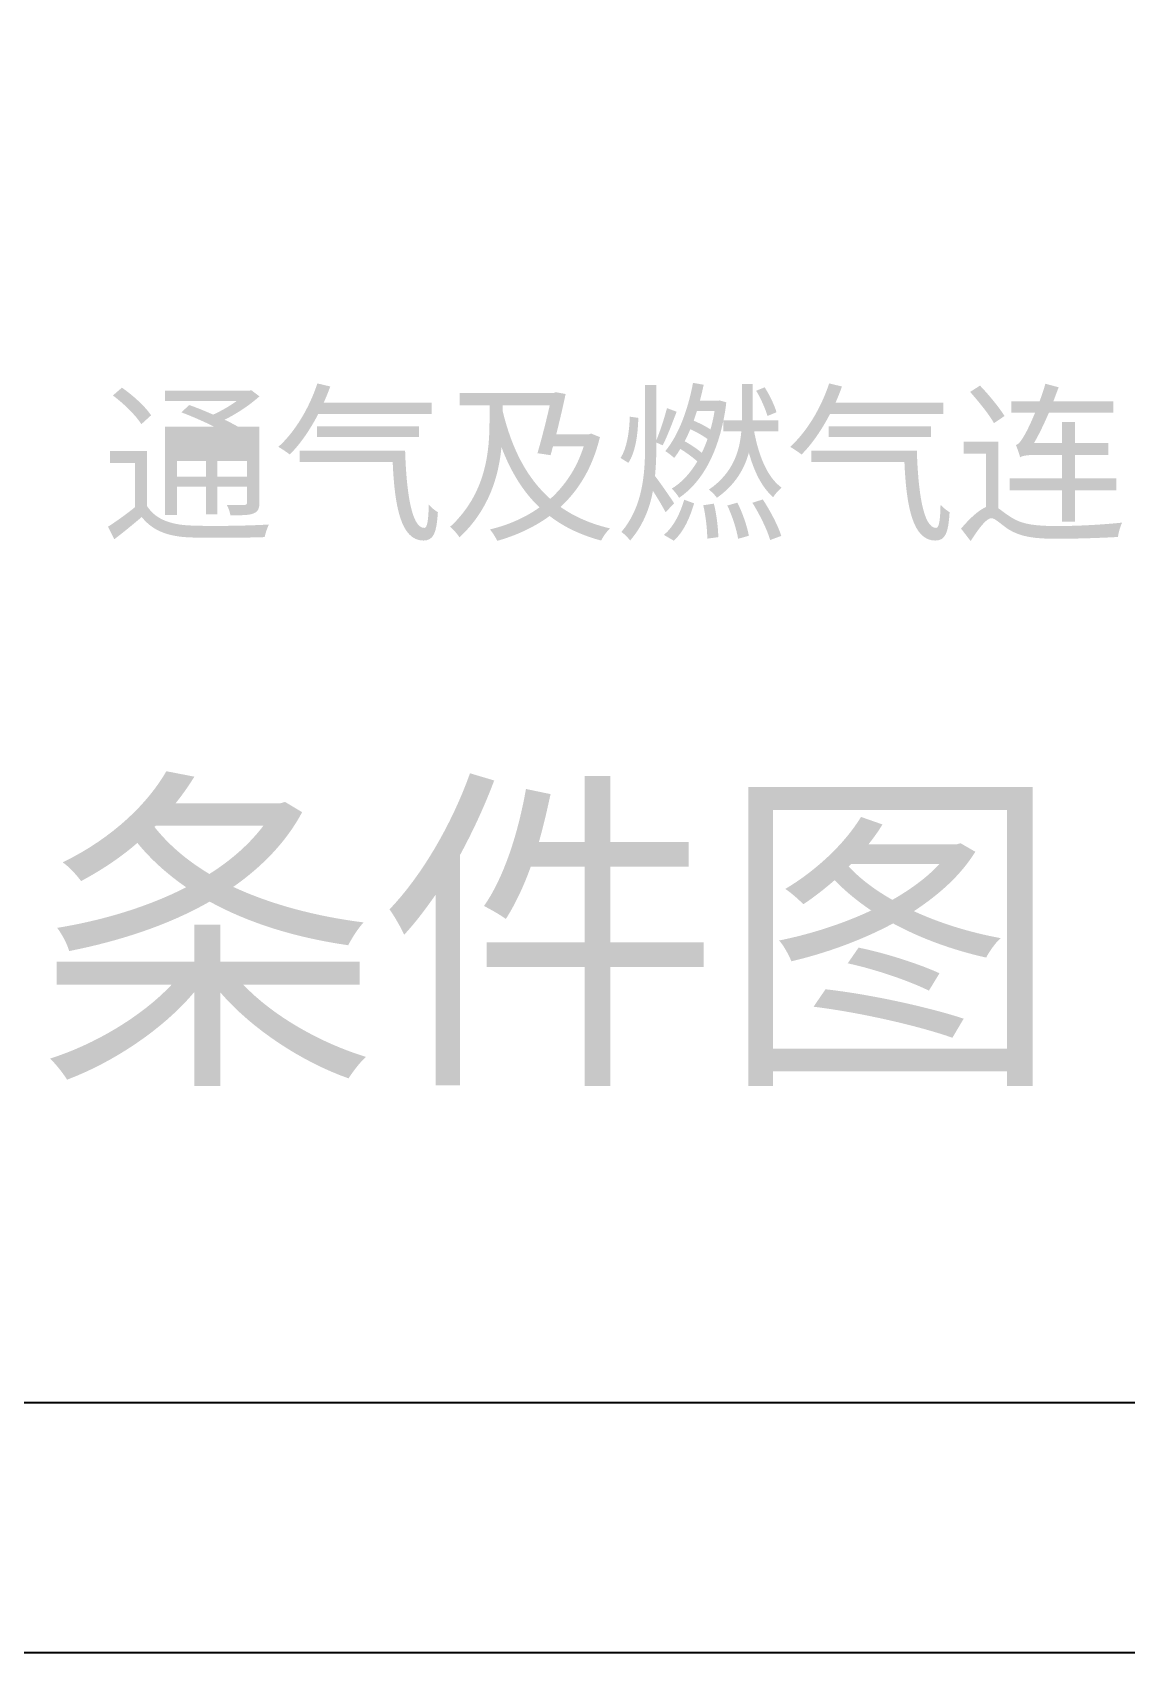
# Model space of a CAD drawing. Header units: millimetres. Extents: x -4600 to 229000, y -4300 to 19460.
# Drawn here: x 86435 to 88185, y -4300 to -1709 of the extents above; entities that cross this region are included whole.
import ezdxf

# ---------------------------------------------------------------- set-up
doc = ezdxf.new("R2010")
doc.units = ezdxf.units.MM
doc.header["$LTSCALE"] = 100
doc.layers.add('A-SHEET', color=7, linetype='Continuous', lineweight=35)
doc.layers.add('A-TEXT', color=7, linetype='Continuous', lineweight=18)

# ---------------------------------------------------------------- blocks, each defined once
blk = doc.blocks.new('A03_SHEET')
at = {"layer": 'A-TEXT'}
h = blk.add_hatch(color=256, dxfattribs=at)
edge = h.paths.add_edge_path()
edge.add_spline(control_points=[(6563.6, -2289.6), (6581, -2302.5), (6600.7, -2321.8), (6609.1, -2335.5)], knot_values=[0, 0, 0, 0, 1, 1, 1, 1], degree=3, periodic=0)
edge.add_line((6609.1, -2335.5), (6624.7, -2321.3))
edge.add_spline(control_points=[(6624.7, -2321.3), (6615.7, -2307.6), (6595.5, -2289.1), (6578, -2277.1)], knot_values=[0, 0, 0, 0, 1, 1, 1, 1], degree=3, periodic=0)
edge.add_line((6578, -2277.1), (6563.6, -2289.6))
h = blk.add_hatch(color=256, dxfattribs=at)
edge = h.paths.add_edge_path()
edge.add_spline(control_points=[(6890.7, -2270.3), (6877.6, -2309.8), (6855, -2347.7), (6828.2, -2371.8)], knot_values=[0, 0, 0, 0, 1, 1, 1, 1], degree=3, periodic=0)
edge.add_spline(control_points=[(6828.2, -2371.8), (6833.4, -2374.5), (6842.4, -2380.8), (6846.5, -2384)], knot_values=[0, 0, 0, 0, 1, 1, 1, 1], degree=3, periodic=0)
edge.add_spline(control_points=[(6846.5, -2384), (6863.2, -2367.4), (6879, -2344.5), (6892.1, -2319.1)], knot_values=[0, 0, 0, 0, 1, 1, 1, 1], degree=3, periodic=0)
edge.add_line((6892.1, -2319.1), (7073.5, -2319.1))
edge.add_line((7073.5, -2319.1), (7073.5, -2301.1))
edge.add_line((7073.5, -2301.1), (6900.8, -2301.1))
edge.add_spline(control_points=[(6900.8, -2301.1), (6904.6, -2292.6), (6908.2, -2283.9), (6911.2, -2275.2)], knot_values=[0, 0, 0, 0, 1, 1, 1, 1], degree=3, periodic=0)
edge.add_line((6911.2, -2275.2), (6890.7, -2270.3))
h.paths.add_polyline_path([(6889.9, -2339), (6889.9, -2356.2), (7053.3, -2356.2), (7053.3, -2339), (6889.9, -2339)], flags=0)
h = blk.add_hatch(color=256, dxfattribs=at)
edge = h.paths.add_edge_path()
edge.add_spline(control_points=[(7449.8, -2309.8), (7446, -2324.8), (7438.9, -2346.7), (7432.9, -2361.1)], knot_values=[0, 0, 0, 0, 1, 1, 1, 1], degree=3, periodic=0)
edge.add_line((7432.9, -2361.1), (7432.9, -2272.7))
edge.add_line((7432.9, -2272.7), (7414.9, -2272.7))
edge.add_line((7414.9, -2272.7), (7414.9, -2366.3))
edge.add_spline(control_points=[(7414.9, -2366.3), (7414.9, -2416), (7411.1, -2467.5), (7376.9, -2507.9)], knot_values=[0, 0, 0, 0, 1, 1, 1, 1], degree=3, periodic=0)
edge.add_spline(control_points=[(7376.9, -2507.9), (7381.6, -2510.9), (7387.9, -2517.5), (7390.9, -2521.6)], knot_values=[0, 0, 0, 0, 1, 1, 1, 1], degree=3, periodic=0)
edge.add_spline(control_points=[(7390.9, -2521.6), (7411.3, -2497.8), (7422, -2470.8), (7427.4, -2442.2)], knot_values=[0, 0, 0, 0, 1, 1, 1, 1], degree=3, periodic=0)
edge.add_spline(control_points=[(7427.4, -2442.2), (7435.1, -2454.2), (7443.5, -2468.3), (7447.6, -2476.3)], knot_values=[0, 0, 0, 0, 1, 1, 1, 1], degree=3, periodic=0)
edge.add_line((7447.6, -2476.3), (7461.3, -2462.1))
edge.add_spline(control_points=[(7461.3, -2462.1), (7457.2, -2455.5), (7438.6, -2428.5), (7430.7, -2418.4)], knot_values=[0, 0, 0, 0, 1, 1, 1, 1], degree=3, periodic=0)
edge.add_spline(control_points=[(7430.7, -2418.4), (7432.3, -2401.2), (7432.9, -2383.8), (7432.9, -2366.3)], knot_values=[0, 0, 0, 0, 1, 1, 1, 1], degree=3, periodic=0)
edge.add_line((7432.9, -2366.3), (7432.9, -2364.9))
edge.add_line((7432.9, -2364.9), (7443, -2369.3))
edge.add_spline(control_points=[(7443, -2369.3), (7450.1, -2355.7), (7458.3, -2333.6), (7465.3, -2315.6)], knot_values=[0, 0, 0, 0, 1, 1, 1, 1], degree=3, periodic=0)
edge.add_line((7465.3, -2315.6), (7449.8, -2309.8))
edge = h.paths.add_edge_path(flags=0)
edge.add_spline(control_points=[(7390.3, -2323.5), (7389.8, -2348), (7385.4, -2374.8), (7375.6, -2389.5)], knot_values=[0, 0, 0, 0, 1, 1, 1, 1], degree=3, periodic=0)
edge.add_line((7375.6, -2389.5), (7388.1, -2397.4))
edge.add_spline(control_points=[(7388.1, -2397.4), (7399.6, -2380.2), (7403.4, -2351.3), (7404, -2325.4)], knot_values=[0, 0, 0, 0, 1, 1, 1, 1], degree=3, periodic=0)
edge.add_line((7404, -2325.4), (7390.3, -2323.5))
h = blk.add_hatch(color=256, dxfattribs=at)
edge = h.paths.add_edge_path()
edge.add_spline(control_points=[(7491.5, -2269.4), (7483.4, -2312.3), (7468.6, -2352.7), (7447.1, -2378.6)], knot_values=[0, 0, 0, 0, 1, 1, 1, 1], degree=3, periodic=0)
edge.add_spline(control_points=[(7447.1, -2378.6), (7451.2, -2381), (7458.3, -2386.5), (7461.3, -2389.5)], knot_values=[0, 0, 0, 0, 1, 1, 1, 1], degree=3, periodic=0)
edge.add_spline(control_points=[(7461.3, -2389.5), (7464.8, -2385.1), (7468.1, -2380.2), (7471.1, -2375)], knot_values=[0, 0, 0, 0, 1, 1, 1, 1], degree=3, periodic=0)
edge.add_spline(control_points=[(7471.1, -2375), (7480.9, -2381), (7491.3, -2388.7), (7498.4, -2395)], knot_values=[0, 0, 0, 0, 1, 1, 1, 1], degree=3, periodic=0)
edge.add_spline(control_points=[(7498.4, -2395), (7486.9, -2414.3), (7473, -2429.3), (7457.4, -2438.6)], knot_values=[0, 0, 0, 0, 1, 1, 1, 1], degree=3, periodic=0)
edge.add_spline(control_points=[(7457.4, -2438.6), (7461.5, -2442.2), (7466.7, -2448.7), (7469.2, -2453.3)], knot_values=[0, 0, 0, 0, 1, 1, 1, 1], degree=3, periodic=0)
edge.add_spline(control_points=[(7469.2, -2453.3), (7502.5, -2430.7), (7527.8, -2389.5), (7540.1, -2329.5), (7542, -2320.2), (7543.7, -2310.6), (7544.7, -2300.5)], knot_values=[0, 0, 0, 0, 1, 1, 1, 2, 2, 2, 2], degree=3, periodic=0)
edge.add_line((7544.7, -2300.5), (7534.1, -2297.5))
edge.add_line((7534.1, -2297.5), (7530.8, -2298.1))
edge.add_line((7530.8, -2298.1), (7502.5, -2298.1))
edge.add_spline(control_points=[(7502.5, -2298.1), (7504.6, -2289.6), (7506.8, -2281.2), (7508.5, -2272.4)], knot_values=[0, 0, 0, 0, 1, 1, 1, 1], degree=3, periodic=0)
edge.add_line((7508.5, -2272.4), (7491.5, -2269.4))
edge = h.paths.add_edge_path(flags=0)
edge.add_spline(control_points=[(7514.7, -2359.2), (7512, -2366.8), (7509, -2374.5), (7505.5, -2381.3)], knot_values=[0, 0, 0, 0, 1, 1, 1, 1], degree=3, periodic=0)
edge.add_spline(control_points=[(7505.5, -2381.3), (7498.4, -2375.3), (7488, -2368.2), (7478.2, -2362.8)], knot_values=[0, 0, 0, 0, 1, 1, 1, 1], degree=3, periodic=0)
edge.add_spline(control_points=[(7478.2, -2362.8), (7481.4, -2356.5), (7484.4, -2350.2), (7487.2, -2343.4)], knot_values=[0, 0, 0, 0, 1, 1, 1, 1], degree=3, periodic=0)
edge.add_spline(control_points=[(7487.2, -2343.4), (7497, -2348), (7507.4, -2354), (7514.7, -2359.2)], knot_values=[0, 0, 0, 0, 1, 1, 1, 1], degree=3, periodic=0)
edge = h.paths.add_edge_path(flags=0)
edge.add_spline(control_points=[(7525.9, -2314.5), (7524.3, -2324.8), (7522.1, -2334.7), (7519.4, -2343.9)], knot_values=[0, 0, 0, 0, 1, 1, 1, 1], degree=3, periodic=0)
edge.add_spline(control_points=[(7519.4, -2343.9), (7512, -2339), (7501.9, -2333.8), (7492.6, -2330)], knot_values=[0, 0, 0, 0, 1, 1, 1, 1], degree=3, periodic=0)
edge.add_line((7492.6, -2330), (7497.8, -2314.5))
edge.add_line((7497.8, -2314.5), (7525.9, -2314.5))
h = blk.add_hatch(color=256, dxfattribs=at)
edge = h.paths.add_edge_path()
edge.add_line((7569.6, -2271.4), (7569.6, -2323.5))
edge.add_line((7569.6, -2323.5), (7569.6, -2329.2))
edge.add_line((7569.6, -2329.2), (7540.1, -2329.5))
edge.add_line((7540.1, -2329.5), (7540.1, -2346.7))
edge.add_line((7540.1, -2346.7), (7568.8, -2346.7))
edge.add_spline(control_points=[(7568.8, -2346.7), (7566, -2379.4), (7555.4, -2413.5), (7516.9, -2440.2)], knot_values=[0, 0, 0, 0, 1, 1, 1, 1], degree=3, periodic=0)
edge.add_spline(control_points=[(7516.9, -2440.2), (7521, -2443.2), (7527, -2449.2), (7529.7, -2453.3)], knot_values=[0, 0, 0, 0, 1, 1, 1, 1], degree=3, periodic=0)
edge.add_spline(control_points=[(7529.7, -2453.3), (7559.2, -2432.3), (7573.7, -2407), (7580.8, -2381)], knot_values=[0, 0, 0, 0, 1, 1, 1, 1], degree=3, periodic=0)
edge.add_spline(control_points=[(7580.8, -2381), (7589.2, -2411.3), (7601.8, -2437), (7619.8, -2452.3)], knot_values=[0, 0, 0, 0, 1, 1, 1, 1], degree=3, periodic=0)
edge.add_spline(control_points=[(7619.8, -2452.3), (7622.8, -2447.1), (7628.8, -2440.5), (7633.2, -2437)], knot_values=[0, 0, 0, 0, 1, 1, 1, 1], degree=3, periodic=0)
edge.add_spline(control_points=[(7633.2, -2437), (7610.2, -2420.6), (7596.3, -2385.4), (7589.2, -2346.7)], knot_values=[0, 0, 0, 0, 1, 1, 1, 1], degree=3, periodic=0)
edge.add_line((7589.2, -2346.7), (7627.7, -2346.7))
edge.add_line((7627.7, -2346.7), (7627.7, -2329.2))
edge.add_line((7627.7, -2329.2), (7587, -2329.2))
edge.add_line((7587, -2329.2), (7587, -2323.5))
edge.add_line((7587, -2323.5), (7587, -2271.4))
edge.add_line((7587, -2271.4), (7569.6, -2271.4))
edge = h.paths.add_edge_path(flags=0)
edge.add_spline(control_points=[(7592.5, -2282), (7600.1, -2294.5), (7607.5, -2311.5), (7610.5, -2322.4)], knot_values=[0, 0, 0, 0, 1, 1, 1, 1], degree=3, periodic=0)
edge.add_line((7610.5, -2322.4), (7625, -2316.4))
edge.add_spline(control_points=[(7625, -2316.4), (7622, -2305.5), (7614.1, -2289.1), (7606.1, -2276.5)], knot_values=[0, 0, 0, 0, 1, 1, 1, 1], degree=3, periodic=0)
edge.add_line((7606.1, -2276.5), (7592.5, -2282))
h = blk.add_hatch(color=256, dxfattribs=at)
edge = h.paths.add_edge_path()
edge.add_spline(control_points=[(7709.3, -2270.3), (7696.2, -2309.8), (7673.5, -2347.7), (7646.8, -2371.8)], knot_values=[0, 0, 0, 0, 1, 1, 1, 1], degree=3, periodic=0)
edge.add_spline(control_points=[(7646.8, -2371.8), (7652, -2374.5), (7661, -2380.8), (7665.1, -2384)], knot_values=[0, 0, 0, 0, 1, 1, 1, 1], degree=3, periodic=0)
edge.add_spline(control_points=[(7665.1, -2384), (7681.7, -2367.4), (7697.5, -2344.5), (7710.6, -2319.1)], knot_values=[0, 0, 0, 0, 1, 1, 1, 1], degree=3, periodic=0)
edge.add_line((7710.6, -2319.1), (7892.1, -2319.1))
edge.add_line((7892.1, -2319.1), (7892.1, -2301.1))
edge.add_line((7892.1, -2301.1), (7719.4, -2301.1))
edge.add_spline(control_points=[(7719.4, -2301.1), (7723.2, -2292.6), (7726.7, -2283.9), (7729.7, -2275.2)], knot_values=[0, 0, 0, 0, 1, 1, 1, 1], degree=3, periodic=0)
edge.add_line((7729.7, -2275.2), (7709.3, -2270.3))
h.paths.add_polyline_path([(7708.5, -2339), (7708.5, -2356.2), (7871.9, -2356.2), (7871.9, -2339), (7708.5, -2339)], flags=0)
h = blk.add_hatch(color=256, dxfattribs=at)
edge = h.paths.add_edge_path()
edge.add_line((7979.7, -2363.3), (7924.3, -2363.3))
edge.add_line((7924.3, -2363.3), (7924.3, -2382.4))
edge.add_line((7924.3, -2382.4), (7960, -2382.4))
edge.add_line((7960, -2382.4), (7960, -2468.1))
edge.add_spline(control_points=[(7960, -2468.1), (7948.3, -2473), (7934.4, -2485.8), (7920.2, -2502.5)], knot_values=[0, 0, 0, 0, 1, 1, 1, 1], degree=3, periodic=0)
edge.add_line((7920.2, -2502.5), (7935.5, -2522.4))
edge.add_spline(control_points=[(7935.5, -2522.4), (7948, -2503.3), (7960.3, -2485.8), (7968.8, -2485.8), (7974.8, -2485.8), (7984, -2495.6), (7995.5, -2503.3)], knot_values=[0, 0, 0, 0, 1, 1, 1, 2, 2, 2, 2], degree=3, periodic=0)
edge.add_spline(control_points=[(7995.5, -2503.3), (8015.1, -2515.8), (8038.3, -2518.8), (8073.8, -2518.8), (8101.4, -2518.8), (8151.8, -2517.2), (8171.2, -2515.8)], knot_values=[0, 0, 0, 0, 1, 1, 1, 2, 2, 2, 2], degree=3, periodic=0)
edge.add_spline(control_points=[(8171.2, -2515.8), (8171.8, -2509.5), (8175, -2498.6), (8177.8, -2492.9)], knot_values=[0, 0, 0, 0, 1, 1, 1, 1], degree=3, periodic=0)
edge.add_spline(control_points=[(8177.8, -2492.9), (8150.2, -2495.9), (8108.5, -2498.4), (8074.6, -2498.4), (8042.7, -2498.4), (8018.7, -2496.5), (8000.7, -2484.7)], knot_values=[0, 0, 0, 0, 1, 1, 1, 2, 2, 2, 2], degree=3, periodic=0)
edge.add_spline(control_points=[(8000.7, -2484.7), (7991.1, -2478.7), (7984.9, -2473.3), (7979.7, -2470)], knot_values=[0, 0, 0, 0, 1, 1, 1, 1], degree=3, periodic=0)
edge.add_line((7979.7, -2470), (7979.7, -2363.3))
edge = h.paths.add_edge_path(flags=0)
edge.add_spline(control_points=[(8014.6, -2388.7), (8017.1, -2386.2), (8026.6, -2384.6), (8039.7, -2384.6)], knot_values=[0, 0, 0, 0, 1, 1, 1, 1], degree=3, periodic=0)
edge.add_line((8039.7, -2384.6), (8081.7, -2384.6))
edge.add_line((8081.7, -2384.6), (8081.7, -2422))
edge.add_line((8081.7, -2422), (7998.2, -2422))
edge.add_line((7998.2, -2422), (7998.2, -2441.1))
edge.add_line((7998.2, -2441.1), (8081.7, -2441.1))
edge.add_line((8081.7, -2441.1), (8081.7, -2491.3))
edge.add_line((8081.7, -2491.3), (8102.7, -2491.3))
edge.add_line((8102.7, -2491.3), (8102.7, -2441.1))
edge.add_line((8102.7, -2441.1), (8168.8, -2441.1))
edge.add_line((8168.8, -2441.1), (8168.8, -2422))
edge.add_line((8168.8, -2422), (8102.7, -2422))
edge.add_line((8102.7, -2422), (8102.7, -2384.6))
edge.add_line((8102.7, -2384.6), (8155.7, -2384.6))
edge.add_line((8155.7, -2384.6), (8155.9, -2365.5))
edge.add_line((8155.9, -2365.5), (8102.7, -2365.5))
edge.add_line((8102.7, -2365.5), (8102.7, -2331.9))
edge.add_line((8102.7, -2331.9), (8081.7, -2331.9))
edge.add_line((8081.7, -2331.9), (8081.7, -2365.5))
edge.add_line((8081.7, -2365.5), (8037, -2365.5))
edge.add_spline(control_points=[(8037, -2365.5), (8045.2, -2351.3), (8053.1, -2334.7), (8060.7, -2317.2)], knot_values=[0, 0, 0, 0, 1, 1, 1, 1], degree=3, periodic=0)
edge.add_line((8060.7, -2317.2), (8163.8, -2317.2))
edge.add_line((8163.8, -2317.2), (8163.8, -2299.2))
edge.add_line((8163.8, -2299.2), (8067.8, -2299.2))
edge.add_line((8067.8, -2299.2), (8076.3, -2276.5))
edge.add_line((8076.3, -2276.5), (8055, -2270.8))
edge.add_spline(control_points=[(8055, -2270.8), (8052.5, -2280.4), (8049.2, -2289.9), (8045.7, -2299.2)], knot_values=[0, 0, 0, 0, 1, 1, 1, 1], degree=3, periodic=0)
edge.add_line((8045.7, -2299.2), (8000.4, -2299.2))
edge.add_line((8000.4, -2299.2), (8000.4, -2317.2))
edge.add_line((8000.4, -2317.2), (8038.6, -2317.2))
edge.add_spline(control_points=[(8038.6, -2317.2), (8032.1, -2333), (8025.8, -2345.8), (8022.8, -2351)], knot_values=[0, 0, 0, 0, 1, 1, 1, 1], degree=3, periodic=0)
edge.add_spline(control_points=[(8022.8, -2351), (8017.3, -2360.8), (8012.7, -2367.7), (8008, -2368.8)], knot_values=[0, 0, 0, 0, 1, 1, 1, 1], degree=3, periodic=0)
edge.add_spline(control_points=[(8008, -2368.8), (8010.2, -2374.2), (8013.8, -2384.3), (8014.6, -2388.7)], knot_values=[0, 0, 0, 0, 1, 1, 1, 1], degree=3, periodic=0)
h = blk.add_hatch(color=256, dxfattribs=at)
edge = h.paths.add_edge_path()
edge.add_spline(control_points=[(7934.7, -2283.9), (7948.6, -2299.5), (7965.5, -2320.5), (7972.9, -2333.8)], knot_values=[0, 0, 0, 0, 1, 1, 1, 1], degree=3, periodic=0)
edge.add_line((7972.9, -2333.8), (7989.8, -2322.4))
edge.add_spline(control_points=[(7989.8, -2322.4), (7981.6, -2309.3), (7964.7, -2288.5), (7950.5, -2273.8)], knot_values=[0, 0, 0, 0, 1, 1, 1, 1], degree=3, periodic=0)
edge.add_line((7950.5, -2273.8), (7934.7, -2283.9))
h = blk.add_hatch(color=256, dxfattribs=at)
edge = h.paths.add_edge_path()
edge.add_line((6618.4, -2378.6), (6559.2, -2378.6))
edge.add_line((6559.2, -2378.6), (6559.2, -2397.7))
edge.add_line((6559.2, -2397.7), (6598.8, -2397.7))
edge.add_line((6598.8, -2397.7), (6598.8, -2468.3))
edge.add_spline(control_points=[(6598.8, -2468.3), (6584.9, -2479.8), (6568.8, -2491), (6555.7, -2499.5)], knot_values=[0, 0, 0, 0, 1, 1, 1, 1], degree=3, periodic=0)
edge.add_line((6555.7, -2499.5), (6565.8, -2519.6))
edge.add_spline(control_points=[(6565.8, -2519.6), (6581.3, -2507.6), (6595.8, -2495.9), (6609.7, -2483.9)], knot_values=[0, 0, 0, 0, 1, 1, 1, 1], degree=3, periodic=0)
edge.add_spline(control_points=[(6609.7, -2483.9), (6626.9, -2505.7), (6651.4, -2515.3), (6687.2, -2516.6), (6718, -2517.7), (6776.1, -2517.2), (6806.4, -2516.1)], knot_values=[0, 0, 0, 0, 1, 1, 1, 2, 2, 2, 2], degree=3, periodic=0)
edge.add_spline(control_points=[(6806.4, -2516.1), (6807.5, -2509.8), (6810.8, -2500.5), (6813.2, -2495.9)], knot_values=[0, 0, 0, 0, 1, 1, 1, 1], degree=3, periodic=0)
edge.add_spline(control_points=[(6813.2, -2495.9), (6780.2, -2498.1), (6717.2, -2498.9), (6687.2, -2497.5), (6655.3, -2496.2), (6631.5, -2487.2), (6618.4, -2466.7)], knot_values=[0, 0, 0, 0, 1, 1, 1, 2, 2, 2, 2], degree=3, periodic=0)
edge.add_line((6618.4, -2466.7), (6618.4, -2378.6))
edge = h.paths.add_edge_path(flags=0)
edge.add_line((6647.1, -2282), (6647.1, -2298.4))
edge.add_line((6647.1, -2298.4), (6761.7, -2298.4))
edge.add_spline(control_points=[(6761.7, -2298.4), (6750.8, -2306.3), (6737.1, -2314.2), (6724, -2320.2)], knot_values=[0, 0, 0, 0, 1, 1, 1, 1], degree=3, periodic=0)
edge.add_spline(control_points=[(6724, -2320.2), (6710.9, -2314.5), (6697.5, -2309), (6685.8, -2304.9)], knot_values=[0, 0, 0, 0, 1, 1, 1, 1], degree=3, periodic=0)
edge.add_line((6685.8, -2304.9), (6673, -2316.6))
edge.add_spline(control_points=[(6673, -2316.6), (6689.4, -2322.6), (6708.7, -2331.1), (6725.1, -2339.3)], knot_values=[0, 0, 0, 0, 1, 1, 1, 1], degree=3, periodic=0)
edge.add_line((6725.1, -2339.3), (6646.8, -2339.3))
edge.add_line((6646.8, -2339.3), (6646.8, -2480.6))
edge.add_line((6646.8, -2480.6), (6666.2, -2480.6))
edge.add_line((6666.2, -2480.6), (6666.2, -2435.3))
edge.add_line((6666.2, -2435.3), (6712.3, -2435.3))
edge.add_line((6712.3, -2435.3), (6712.3, -2479.5))
edge.add_line((6712.3, -2479.5), (6730.8, -2479.5))
edge.add_line((6730.8, -2479.5), (6730.8, -2435.3))
edge.add_line((6730.8, -2435.3), (6778.3, -2435.3))
edge.add_line((6778.3, -2435.3), (6778.3, -2460.2))
edge.add_spline(control_points=[(6778.3, -2460.2), (6778.3, -2463.4), (6777.2, -2464.5), (6773.7, -2464.8)], knot_values=[0, 0, 0, 0, 1, 1, 1, 1], degree=3, periodic=0)
edge.add_spline(control_points=[(6773.7, -2464.8), (6770.4, -2464.8), (6758.9, -2464.8), (6745.8, -2464.5)], knot_values=[0, 0, 0, 0, 1, 1, 1, 1], degree=3, periodic=0)
edge.add_spline(control_points=[(6745.8, -2464.5), (6748.3, -2469.2), (6750.8, -2476), (6751.6, -2481.2)], knot_values=[0, 0, 0, 0, 1, 1, 1, 1], degree=3, periodic=0)
edge.add_spline(control_points=[(6751.6, -2481.2), (6769.8, -2481.2), (6781.6, -2481.2), (6788.7, -2478.2), (6795.8, -2475.2), (6798, -2470.3), (6798, -2460.2)], knot_values=[0, 0, 0, 0, 1, 1, 1, 2, 2, 2, 2], degree=3, periodic=0)
edge.add_line((6798, -2460.2), (6798, -2339.3))
edge.add_line((6798, -2339.3), (6763.3, -2339.3))
edge.add_spline(control_points=[(6763.3, -2339.3), (6757.6, -2336), (6750.2, -2332.2), (6742.3, -2328.4)], knot_values=[0, 0, 0, 0, 1, 1, 1, 1], degree=3, periodic=0)
edge.add_spline(control_points=[(6742.3, -2328.4), (6762.5, -2318.3), (6783.2, -2304.4), (6798, -2291)], knot_values=[0, 0, 0, 0, 1, 1, 1, 1], degree=3, periodic=0)
edge.add_line((6798, -2291), (6785.1, -2281.2))
edge.add_line((6785.1, -2281.2), (6781, -2282))
edge.add_line((6781, -2282), (6647.1, -2282))
h.paths.add_polyline_path([(6778.3, -2394.4), (6778.3, -2419.2), (6730.8, -2419.2), (6730.8, -2394.4), (6778.3, -2394.4)], flags=0)
h.paths.add_polyline_path([(6666.2, -2394.4), (6712.3, -2394.4), (6712.3, -2419.2), (6666.2, -2419.2), (6666.2, -2394.4)], flags=0)
h = blk.add_hatch(color=256, dxfattribs=at)
edge = h.paths.add_edge_path()
edge.add_line((7118, -2285.5), (7118, -2305.5))
edge.add_line((7118, -2305.5), (7166, -2305.5))
edge.add_line((7166, -2305.5), (7166, -2328.4))
edge.add_spline(control_points=[(7166, -2328.4), (7166, -2377.2), (7161.7, -2445.4), (7103, -2499.7)], knot_values=[0, 0, 0, 0, 1, 1, 1, 1], degree=3, periodic=0)
edge.add_spline(control_points=[(7103, -2499.7), (7107.6, -2503.3), (7115, -2511.5), (7118, -2516.6)], knot_values=[0, 0, 0, 0, 1, 1, 1, 1], degree=3, periodic=0)
edge.add_spline(control_points=[(7118, -2516.6), (7165.5, -2471.9), (7180.5, -2419), (7185.1, -2372.3)], knot_values=[0, 0, 0, 0, 1, 1, 1, 1], degree=3, periodic=0)
edge.add_spline(control_points=[(7185.1, -2372.3), (7199.9, -2411.1), (7219.2, -2443.2), (7246, -2468.6)], knot_values=[0, 0, 0, 0, 1, 1, 1, 1], degree=3, periodic=0)
edge.add_spline(control_points=[(7246, -2468.6), (7222.2, -2485.5), (7195.2, -2497), (7166.6, -2503.8)], knot_values=[0, 0, 0, 0, 1, 1, 1, 1], degree=3, periodic=0)
edge.add_spline(control_points=[(7166.6, -2503.8), (7170.7, -2508.5), (7175.9, -2516.6), (7178.3, -2522.1)], knot_values=[0, 0, 0, 0, 1, 1, 1, 1], degree=3, periodic=0)
edge.add_spline(control_points=[(7178.3, -2522.1), (7208.9, -2513.4), (7237.2, -2500.5), (7262.1, -2482.3)], knot_values=[0, 0, 0, 0, 1, 1, 1, 1], degree=3, periodic=0)
edge.add_spline(control_points=[(7262.1, -2482.3), (7284.7, -2499.7), (7311.7, -2512.8), (7344.5, -2521.6)], knot_values=[0, 0, 0, 0, 1, 1, 1, 1], degree=3, periodic=0)
edge.add_spline(control_points=[(7344.5, -2521.6), (7347.5, -2515.6), (7353.8, -2506.5), (7358.7, -2502.2)], knot_values=[0, 0, 0, 0, 1, 1, 1, 1], degree=3, periodic=0)
edge.add_spline(control_points=[(7358.7, -2502.2), (7327.6, -2494.8), (7301.6, -2483.4), (7279.5, -2467.8)], knot_values=[0, 0, 0, 0, 1, 1, 1, 1], degree=3, periodic=0)
edge.add_spline(control_points=[(7279.5, -2467.8), (7308.7, -2441.1), (7330.8, -2404.8), (7342.6, -2356.2)], knot_values=[0, 0, 0, 0, 1, 1, 1, 1], degree=3, periodic=0)
edge.add_line((7342.6, -2356.2), (7328.6, -2350.5))
edge.add_line((7328.6, -2350.5), (7325.1, -2351.6))
edge.add_line((7325.1, -2351.6), (7272.7, -2351.6))
edge.add_spline(control_points=[(7272.7, -2351.6), (7278.4, -2329.2), (7283.9, -2305.7), (7287.7, -2287.2)], knot_values=[0, 0, 0, 0, 1, 1, 1, 1], degree=3, periodic=0)
edge.add_line((7287.7, -2287.2), (7272.2, -2284.4))
edge.add_line((7272.2, -2284.4), (7268.6, -2285.5))
edge.add_line((7268.6, -2285.5), (7118, -2285.5))
edge = h.paths.add_edge_path(flags=0)
edge.add_spline(control_points=[(7263.2, -2455), (7224.7, -2420.9), (7201.2, -2373.1), (7187, -2314.5)], knot_values=[0, 0, 0, 0, 1, 1, 1, 1], degree=3, periodic=0)
edge.add_line((7187, -2314.5), (7187, -2305.5))
edge.add_line((7187, -2305.5), (7262.3, -2305.5))
edge.add_spline(control_points=[(7262.3, -2305.5), (7257.2, -2328.1), (7249.5, -2358.7), (7242.7, -2381.9)], knot_values=[0, 0, 0, 0, 1, 1, 1, 1], degree=3, periodic=0)
edge.add_line((7242.7, -2381.9), (7263.7, -2385.1))
edge.add_line((7263.7, -2385.1), (7267.5, -2370.9))
edge.add_line((7267.5, -2370.9), (7316.6, -2370.9))
edge.add_spline(control_points=[(7316.6, -2370.9), (7305.7, -2405.9), (7286.9, -2433.4), (7263.2, -2455)], knot_values=[0, 0, 0, 0, 1, 1, 1, 1], degree=3, periodic=0)
for points in [[(6666.2, -2379.1), (6666.2, -2355.1), (6712.3, -2355.1), (6712.3, -2379.1), (6666.2, -2379.1)], [(6778.3, -2355.1), (6778.3, -2379.1), (6730.8, -2379.1), (6730.8, -2355.1), (6778.3, -2355.1)]]:
    blk.add_hatch(color=256, dxfattribs=at).paths.add_polyline_path(points)
h = blk.add_hatch(color=256, dxfattribs=at)
edge = h.paths.add_edge_path()
edge.add_line((6862.3, -2377.8), (6862.3, -2395.8))
edge.add_line((6862.3, -2395.8), (7011.1, -2395.8))
edge.add_spline(control_points=[(7011.1, -2395.8), (7014.1, -2466.4), (7024.1, -2521.6), (7060.4, -2521.6), (7076.8, -2521.6), (7081.4, -2508.7), (7083.4, -2476.3)], knot_values=[0, 0, 0, 0, 1, 1, 1, 2, 2, 2, 2], degree=3, periodic=0)
edge.add_spline(control_points=[(7083.4, -2476.3), (7078.7, -2473.5), (7073, -2468.9), (7068.9, -2464.3)], knot_values=[0, 0, 0, 0, 1, 1, 1, 1], degree=3, periodic=0)
edge.add_spline(control_points=[(7068.9, -2464.3), (7068.3, -2487.2), (7066.7, -2501.4), (7061.8, -2501.4), (7040.5, -2501.6), (7032.9, -2440.2), (7031, -2377.8)], knot_values=[0, 0, 0, 0, 1, 1, 1, 2, 2, 2, 2], degree=3, periodic=0)
edge.add_line((7031, -2377.8), (6862.3, -2377.8))
h = blk.add_hatch(color=256, dxfattribs=at)
edge = h.paths.add_edge_path()
edge.add_line((7680.9, -2377.8), (7680.9, -2395.8))
edge.add_line((7680.9, -2395.8), (7829.6, -2395.8))
edge.add_spline(control_points=[(7829.6, -2395.8), (7832.6, -2466.4), (7842.7, -2521.6), (7879, -2521.6), (7895.4, -2521.6), (7900, -2508.7), (7901.9, -2476.3)], knot_values=[0, 0, 0, 0, 1, 1, 1, 2, 2, 2, 2], degree=3, periodic=0)
edge.add_spline(control_points=[(7901.9, -2476.3), (7897.3, -2473.5), (7891.5, -2468.9), (7887.4, -2464.3)], knot_values=[0, 0, 0, 0, 1, 1, 1, 1], degree=3, periodic=0)
edge.add_spline(control_points=[(7887.4, -2464.3), (7886.9, -2487.2), (7885.3, -2501.4), (7880.4, -2501.4), (7859.1, -2501.6), (7851.4, -2440.2), (7849.5, -2377.8)], knot_values=[0, 0, 0, 0, 1, 1, 1, 2, 2, 2, 2], degree=3, periodic=0)
edge.add_line((7849.5, -2377.8), (7680.9, -2377.8))
h = blk.add_hatch(color=256, dxfattribs=at)
edge = h.paths.add_edge_path()
edge.add_spline(control_points=[(7477.4, -2456.3), (7471.6, -2476.5), (7461, -2499.5), (7444.9, -2512.6)], knot_values=[0, 0, 0, 0, 1, 1, 1, 1], degree=3, periodic=0)
edge.add_line((7444.9, -2512.6), (7460.7, -2521.8))
edge.add_spline(control_points=[(7460.7, -2521.8), (7477.1, -2507.4), (7486.9, -2483.6), (7493.2, -2462.1)], knot_values=[0, 0, 0, 0, 1, 1, 1, 1], degree=3, periodic=0)
edge.add_line((7493.2, -2462.1), (7477.4, -2456.3))
h = blk.add_hatch(color=256, dxfattribs=at)
edge = h.paths.add_edge_path()
edge.add_spline(control_points=[(7546.4, -2465.6), (7554.3, -2482.3), (7561.4, -2504.4), (7563.6, -2518.8)], knot_values=[0, 0, 0, 0, 1, 1, 1, 1], degree=3, periodic=0)
edge.add_line((7563.6, -2518.8), (7580.8, -2513.9))
edge.add_spline(control_points=[(7580.8, -2513.9), (7578.3, -2499.5), (7570.7, -2477.4), (7562.5, -2461)], knot_values=[0, 0, 0, 0, 1, 1, 1, 1], degree=3, periodic=0)
edge.add_line((7562.5, -2461), (7546.4, -2465.6))
h = blk.add_hatch(color=256, dxfattribs=at)
edge = h.paths.add_edge_path()
edge.add_spline(control_points=[(7586.5, -2461.3), (7598.2, -2479.8), (7610.5, -2505.2), (7614.9, -2520.7)], knot_values=[0, 0, 0, 0, 1, 1, 1, 1], degree=3, periodic=0)
edge.add_line((7614.9, -2520.7), (7632.6, -2514.2))
edge.add_spline(control_points=[(7632.6, -2514.2), (7628, -2498.6), (7615.1, -2474.1), (7603.1, -2455.8)], knot_values=[0, 0, 0, 0, 1, 1, 1, 1], degree=3, periodic=0)
edge.add_line((7603.1, -2455.8), (7586.5, -2461.3))
h = blk.add_hatch(color=256, dxfattribs=at)
edge = h.paths.add_edge_path()
edge.add_spline(control_points=[(7507.9, -2465.1), (7511.7, -2482), (7514.5, -2504.4), (7514.2, -2518.6)], knot_values=[0, 0, 0, 0, 1, 1, 1, 1], degree=3, periodic=0)
edge.add_line((7514.2, -2518.6), (7531.9, -2516.1))
edge.add_spline(control_points=[(7531.9, -2516.1), (7531.7, -2501.6), (7529.2, -2479.5), (7524.8, -2462.6)], knot_values=[0, 0, 0, 0, 1, 1, 1, 1], degree=3, periodic=0)
edge.add_line((7524.8, -2462.6), (7507.9, -2465.1))
h = blk.add_hatch(color=256, dxfattribs=at)
edge = h.paths.add_edge_path()
edge.add_spline(control_points=[(6649.1, -2890.5), (6620.7, -2940.2), (6564.5, -2996.9), (6483.2, -3036.2)], knot_values=[0, 0, 0, 0, 1, 1, 1, 1], degree=3, periodic=0)
edge.add_spline(control_points=[(6483.2, -3036.2), (6492.5, -3042.2), (6505.6, -3056.4), (6512.7, -3066.2)], knot_values=[0, 0, 0, 0, 1, 1, 1, 1], degree=3, periodic=0)
edge.add_spline(control_points=[(6512.7, -3066.2), (6547.1, -3047.7), (6577.1, -3027.5), (6602.7, -3005.1)], knot_values=[0, 0, 0, 0, 1, 1, 1, 1], degree=3, periodic=0)
edge.add_spline(control_points=[(6602.7, -3005.1), (6624.6, -3031.9), (6650.8, -3055.3), (6680.8, -3076.1)], knot_values=[0, 0, 0, 0, 1, 1, 1, 1], degree=3, periodic=0)
edge.add_spline(control_points=[(6680.8, -3076.1), (6618, -3108.3), (6544.9, -3129.5), (6474.5, -3141)], knot_values=[0, 0, 0, 0, 1, 1, 1, 1], degree=3, periodic=0)
edge.add_spline(control_points=[(6474.5, -3141), (6481.6, -3150.3), (6490.9, -3167.2), (6493.6, -3178.1)], knot_values=[0, 0, 0, 0, 1, 1, 1, 1], degree=3, periodic=0)
edge.add_spline(control_points=[(6493.6, -3178.1), (6571.1, -3162.8), (6650.8, -3137.7), (6718.4, -3099)], knot_values=[0, 0, 0, 0, 1, 1, 1, 1], degree=3, periodic=0)
edge.add_spline(control_points=[(6718.4, -3099), (6781.7, -3133.9), (6857, -3156.8), (6940, -3168.8)], knot_values=[0, 0, 0, 0, 1, 1, 1, 1], degree=3, periodic=0)
edge.add_spline(control_points=[(6940, -3168.8), (6945.4, -3157.9), (6956.3, -3141), (6964.5, -3132.3)], knot_values=[0, 0, 0, 0, 1, 1, 1, 1], degree=3, periodic=0)
edge.add_spline(control_points=[(6964.5, -3132.3), (6887, -3122.4), (6816.1, -3103.3), (6756.1, -3075.5)], knot_values=[0, 0, 0, 0, 1, 1, 1, 1], degree=3, periodic=0)
edge.add_spline(control_points=[(6756.1, -3075.5), (6801.9, -3043.3), (6840.7, -3004), (6866.3, -2956)], knot_values=[0, 0, 0, 0, 1, 1, 1, 1], degree=3, periodic=0)
edge.add_line((6866.3, -2956), (6839, -2939.6))
edge.add_line((6839, -2939.6), (6831.4, -2941.8))
edge.add_line((6831.4, -2941.8), (6663.8, -2941.8))
edge.add_spline(control_points=[(6663.8, -2941.8), (6675.3, -2927.6), (6685.1, -2913.4), (6693.9, -2899.2)], knot_values=[0, 0, 0, 0, 1, 1, 1, 1], degree=3, periodic=0)
edge.add_line((6693.9, -2899.2), (6649.1, -2890.5))
edge = h.paths.add_edge_path(flags=0)
edge.add_spline(control_points=[(6804.6, -2977.3), (6782.3, -3006.8), (6752.8, -3032.9), (6717.9, -3054.8)], knot_values=[0, 0, 0, 0, 1, 1, 1, 1], degree=3, periodic=0)
edge.add_spline(control_points=[(6717.9, -3054.8), (6682.4, -3033.5), (6652.9, -3008.4), (6630, -2979.5)], knot_values=[0, 0, 0, 0, 1, 1, 1, 1], degree=3, periodic=0)
edge.add_line((6630, -2979.5), (6632.7, -2977.3))
edge.add_line((6632.7, -2977.3), (6804.6, -2977.3))
h = blk.add_hatch(color=256, dxfattribs=at)
edge = h.paths.add_edge_path()
edge.add_spline(control_points=[(7134.8, -2893.8), (7105.3, -2976.2), (7057.3, -3058), (7006, -3111.5)], knot_values=[0, 0, 0, 0, 1, 1, 1, 1], degree=3, periodic=0)
edge.add_spline(control_points=[(7006, -3111.5), (7013.1, -3120.8), (7025.1, -3142.1), (7029.5, -3151.9)], knot_values=[0, 0, 0, 0, 1, 1, 1, 1], degree=3, periodic=0)
edge.add_spline(control_points=[(7029.5, -3151.9), (7046.9, -3133.4), (7063.3, -3111.5), (7079.7, -3088.1)], knot_values=[0, 0, 0, 0, 1, 1, 1, 1], degree=3, periodic=0)
edge.add_line((7079.7, -3088.1), (7079.7, -3392.6))
edge.add_line((7079.7, -3392.6), (7119, -3392.6))
edge.add_line((7119, -3392.6), (7119, -3024.2))
edge.add_spline(control_points=[(7119, -3024.2), (7139.7, -2986), (7158.3, -2945.6), (7173.5, -2905.3)], knot_values=[0, 0, 0, 0, 1, 1, 1, 1], degree=3, periodic=0)
edge.add_line((7173.5, -2905.3), (7134.8, -2893.8))
h = blk.add_hatch(color=256, dxfattribs=at)
edge = h.paths.add_edge_path()
edge.add_line((7161.5, -3163.9), (7161.5, -3203.8))
edge.add_line((7161.5, -3203.8), (7318.1, -3203.8))
edge.add_line((7318.1, -3203.8), (7318.1, -3393.7))
edge.add_line((7318.1, -3393.7), (7359.1, -3393.7))
edge.add_line((7359.1, -3393.7), (7359.1, -3203.8))
edge.add_line((7359.1, -3203.8), (7508.6, -3203.8))
edge.add_line((7508.6, -3203.8), (7508.6, -3163.9))
edge.add_line((7508.6, -3163.9), (7359.1, -3163.9))
edge.add_line((7359.1, -3163.9), (7359.1, -3043.3))
edge.add_line((7359.1, -3043.3), (7484.6, -3043.3))
edge.add_line((7484.6, -3043.3), (7484.6, -3003.5))
edge.add_line((7484.6, -3003.5), (7359.1, -3003.5))
edge.add_line((7359.1, -3003.5), (7359.1, -2898.2))
edge.add_line((7359.1, -2898.2), (7318.1, -2898.2))
edge.add_line((7318.1, -2898.2), (7318.1, -3003.5))
edge.add_line((7318.1, -3003.5), (7245, -3003.5))
edge.add_spline(control_points=[(7245, -3003.5), (7252.1, -2978.9), (7258.1, -2952.7), (7263.6, -2927.1)], knot_values=[0, 0, 0, 0, 1, 1, 1, 1], degree=3, periodic=0)
edge.add_line((7263.6, -2927.1), (7224.3, -2918.9))
edge.add_spline(control_points=[(7224.3, -2918.9), (7211.7, -2990.4), (7188.8, -3060.8), (7157.2, -3106.1)], knot_values=[0, 0, 0, 0, 1, 1, 1, 1], degree=3, periodic=0)
edge.add_spline(control_points=[(7157.2, -3106.1), (7167, -3111), (7184.4, -3120.8), (7192.1, -3126.8)], knot_values=[0, 0, 0, 0, 1, 1, 1, 1], degree=3, periodic=0)
edge.add_spline(control_points=[(7192.1, -3126.8), (7206.8, -3103.9), (7220.5, -3075), (7231.9, -3043.3)], knot_values=[0, 0, 0, 0, 1, 1, 1, 1], degree=3, periodic=0)
edge.add_line((7231.9, -3043.3), (7318.1, -3043.3))
edge.add_line((7318.1, -3043.3), (7318.1, -3163.9))
edge.add_line((7318.1, -3163.9), (7161.5, -3163.9))
h = blk.add_hatch(color=256, dxfattribs=at)
h.paths.add_polyline_path([(7580.1, -2915.6), (7580.1, -3393.7), (7619.4, -3393.7), (7619.4, -3370.7), (7993.7, -3370.7), (7993.7, -3393.7), (8034.7, -3393.7), (8034.7, -2915.6), (7580.1, -2915.6)])
h.paths.add_polyline_path([(7619.4, -3334.2), (7619.4, -2952.7), (7993.7, -2952.7), (7993.7, -3334.2), (7619.4, -3334.2)], flags=0)
edge = h.paths.add_edge_path(flags=0)
edge.add_spline(control_points=[(7760.2, -2963.6), (7732.9, -3008.4), (7685.9, -3051), (7639, -3078.8)], knot_values=[0, 0, 0, 0, 1, 1, 1, 1], degree=3, periodic=0)
edge.add_spline(control_points=[(7639, -3078.8), (7647.7, -3084.2), (7661.9, -3096.8), (7667.9, -3103.3)], knot_values=[0, 0, 0, 0, 1, 1, 1, 1], degree=3, periodic=0)
edge.add_spline(control_points=[(7667.9, -3103.3), (7684.3, -3092.4), (7701.2, -3079.3), (7718.1, -3064.6)], knot_values=[0, 0, 0, 0, 1, 1, 1, 1], degree=3, periodic=0)
edge.add_spline(control_points=[(7718.1, -3064.6), (7734.5, -3082.1), (7754.7, -3098.4), (7776.5, -3113.2)], knot_values=[0, 0, 0, 0, 1, 1, 1, 1], degree=3, periodic=0)
edge.add_spline(control_points=[(7776.5, -3113.2), (7730.2, -3135), (7677.8, -3151.4), (7629.2, -3161.2)], knot_values=[0, 0, 0, 0, 1, 1, 1, 1], degree=3, periodic=0)
edge.add_spline(control_points=[(7629.2, -3161.2), (7636.3, -3168.8), (7645, -3184.7), (7648.8, -3194.5)], knot_values=[0, 0, 0, 0, 1, 1, 1, 1], degree=3, periodic=0)
edge.add_spline(control_points=[(7648.8, -3194.5), (7702.3, -3181.9), (7759.6, -3161.7), (7811.5, -3133.9)], knot_values=[0, 0, 0, 0, 1, 1, 1, 1], degree=3, periodic=0)
edge.add_spline(control_points=[(7811.5, -3133.9), (7856.8, -3158.5), (7908.6, -3177), (7960.4, -3188.5)], knot_values=[0, 0, 0, 0, 1, 1, 1, 1], degree=3, periodic=0)
edge.add_spline(control_points=[(7960.4, -3188.5), (7965.3, -3178.6), (7975.7, -3164.5), (7983.4, -3157.4)], knot_values=[0, 0, 0, 0, 1, 1, 1, 1], degree=3, periodic=0)
edge.add_spline(control_points=[(7983.4, -3157.4), (7935.3, -3148.6), (7887.3, -3133.9), (7844.7, -3114.3)], knot_values=[0, 0, 0, 0, 1, 1, 1, 1], degree=3, periodic=0)
edge.add_spline(control_points=[(7844.7, -3114.3), (7885.7, -3087.5), (7920.1, -3056.4), (7943, -3019.3)], knot_values=[0, 0, 0, 0, 1, 1, 1, 1], degree=3, periodic=0)
edge.add_line((7943, -3019.3), (7919.5, -3005.7))
edge.add_line((7919.5, -3005.7), (7913.5, -3007.3))
edge.add_line((7913.5, -3007.3), (7772.2, -3007.3))
edge.add_spline(control_points=[(7772.2, -3007.3), (7780.4, -2996.9), (7788, -2986.6), (7794.5, -2975.6)], knot_values=[0, 0, 0, 0, 1, 1, 1, 1], degree=3, periodic=0)
edge.add_line((7794.5, -2975.6), (7760.2, -2963.6))
edge = h.paths.add_edge_path(flags=0)
edge.add_line((7740.5, -3042.8), (7744.3, -3038.9))
edge.add_line((7744.3, -3038.9), (7885.7, -3038.9))
edge.add_spline(control_points=[(7885.7, -3038.9), (7866, -3060.2), (7839.8, -3079.3), (7810.4, -3096.2)], knot_values=[0, 0, 0, 0, 1, 1, 1, 1], degree=3, periodic=0)
edge.add_spline(control_points=[(7810.4, -3096.2), (7782.5, -3080.4), (7758.5, -3062.4), (7740.5, -3042.8)], knot_values=[0, 0, 0, 0, 1, 1, 1, 1], degree=3, periodic=0)
edge = h.paths.add_edge_path(flags=0)
edge.add_spline(control_points=[(7684.3, -3267.1), (7759.6, -3276.3), (7854, -3298.2), (7906.4, -3316.7)], knot_values=[0, 0, 0, 0, 1, 1, 1, 1], degree=3, periodic=0)
edge.add_line((7906.4, -3316.7), (7924.4, -3286.2))
edge.add_spline(control_points=[(7924.4, -3286.2), (7871.5, -3268.7), (7777.1, -3247.4), (7703.4, -3239.2)], knot_values=[0, 0, 0, 0, 1, 1, 1, 1], degree=3, periodic=0)
edge.add_line((7703.4, -3239.2), (7684.3, -3267.1))
edge = h.paths.add_edge_path(flags=0)
edge.add_spline(control_points=[(7738.9, -3197.7), (7782.5, -3207), (7838.2, -3226.1), (7868.8, -3241.4)], knot_values=[0, 0, 0, 0, 1, 1, 1, 1], degree=3, periodic=0)
edge.add_line((7868.8, -3241.4), (7885.7, -3213.6))
edge.add_spline(control_points=[(7885.7, -3213.6), (7855.1, -3199.4), (7800, -3181.4), (7756.3, -3172.6)], knot_values=[0, 0, 0, 0, 1, 1, 1, 1], degree=3, periodic=0)
edge.add_line((7756.3, -3172.6), (7738.9, -3197.7))
h = blk.add_hatch(color=256, dxfattribs=at)
edge = h.paths.add_edge_path()
edge.add_line((6693.9, -3136.1), (6693.9, -3195))
edge.add_line((6693.9, -3195), (6473.9, -3195))
edge.add_line((6473.9, -3195), (6473.9, -3231.6))
edge.add_line((6473.9, -3231.6), (6657.8, -3231.6))
edge.add_spline(control_points=[(6657.8, -3231.6), (6609.8, -3282.9), (6532.9, -3328.2), (6463, -3350)], knot_values=[0, 0, 0, 0, 1, 1, 1, 1], degree=3, periodic=0)
edge.add_spline(control_points=[(6463, -3350), (6472.3, -3358.7), (6484.3, -3374), (6490.3, -3383.8)], knot_values=[0, 0, 0, 0, 1, 1, 1, 1], degree=3, periodic=0)
edge.add_spline(control_points=[(6490.3, -3383.8), (6562.9, -3356.5), (6643.1, -3304.2), (6693.9, -3243.6)], knot_values=[0, 0, 0, 0, 1, 1, 1, 1], degree=3, periodic=0)
edge.add_line((6693.9, -3243.6), (6693.9, -3393.7))
edge.add_line((6693.9, -3393.7), (6735.3, -3393.7))
edge.add_line((6735.3, -3393.7), (6735.3, -3244.1))
edge.add_spline(control_points=[(6735.3, -3244.1), (6786.6, -3303.6), (6866.3, -3355.5), (6940.5, -3381.7)], knot_values=[0, 0, 0, 0, 1, 1, 1, 1], degree=3, periodic=0)
edge.add_spline(control_points=[(6940.5, -3381.7), (6947.1, -3371.3), (6959.1, -3355.5), (6968.3, -3347.3)], knot_values=[0, 0, 0, 0, 1, 1, 1, 1], degree=3, periodic=0)
edge.add_spline(control_points=[(6968.3, -3347.3), (6896.3, -3325.4), (6819.9, -3282.3), (6771.9, -3231.6)], knot_values=[0, 0, 0, 0, 1, 1, 1, 1], degree=3, periodic=0)
edge.add_line((6771.9, -3231.6), (6958.5, -3231.6))
edge.add_line((6958.5, -3231.6), (6958.5, -3195))
edge.add_line((6958.5, -3195), (6735.3, -3195))
edge.add_line((6735.3, -3195), (6735.3, -3136.1))
edge.add_line((6735.3, -3136.1), (6693.9, -3136.1))
at = {"layer": 'A-SHEET'}
for points in [[(-4600, -4300), (29000, -4300), (29000, 19460), (-4600, 19460)], [(-4200, -3900), (28600, -3900), (28600, 19060), (-4200, 19060)]]:
    blk.add_lwpolyline(points, close=True, dxfattribs=at)

msp = doc.modelspace()

# ---------------------------------------------------------------- block references
msp.add_blockref('A03_SHEET', (80000, 0))

doc.saveas('drawing.dxf')
